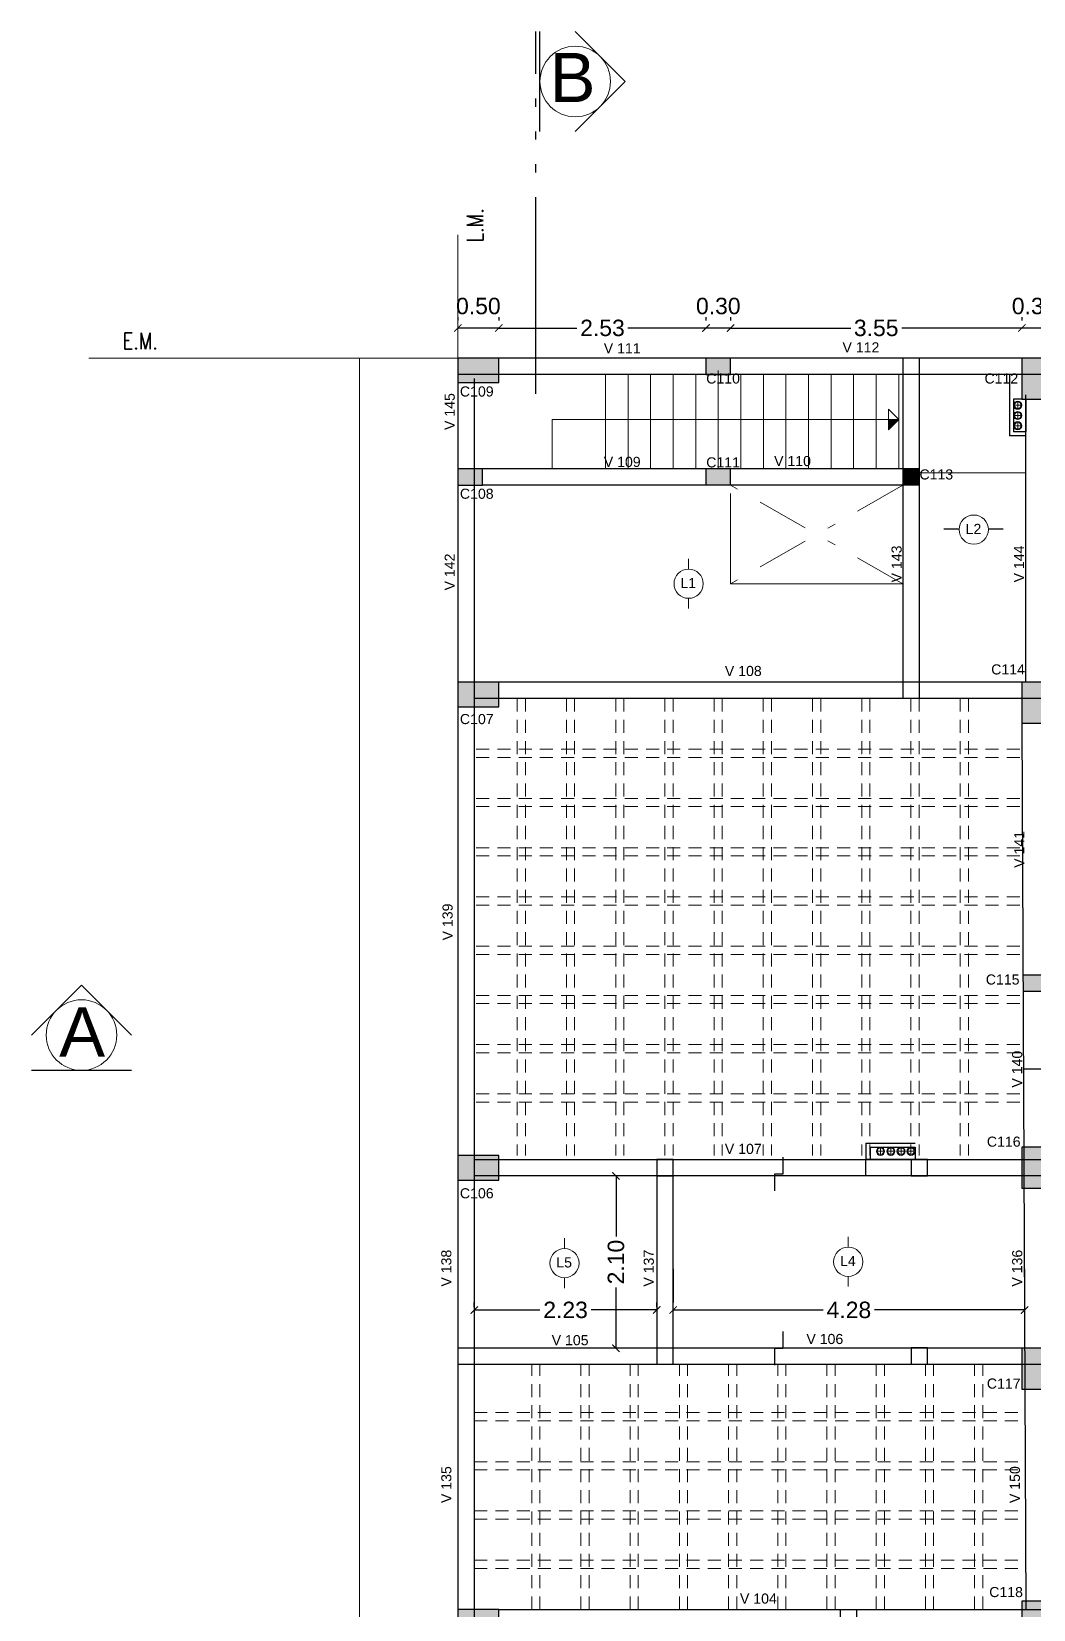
# Model space of a CAD drawing. Header units: millimetres. Extents: x 1578 to 2210, y 899 to 1032.
# Drawn here: x 2022.66 to 2034.87, y 991.54 to 1010.77 of the extents above; entities that cross this region are included whole.
import ezdxf

# ---------------------------------------------------------------- set-up
doc = ezdxf.new("R2010")
doc.units = ezdxf.units.MM
for name, pattern in [('ACAD_ISO05W100', [36, 24, -3, 0, -3, 0, -3, 0, -3]), ('DASHDOT2', [12.7, 6.35, -3.175, 0, -3.175]), ('HIDDEN2', [4.7625, 3.175, -1.5875])]:
    doc.linetypes.add(name, pattern=pattern)
for name, color, linetype, lineweight in [('COTAS', 7, 'Continuous', 15), ('EJES', 7, 'DASHDOT2', 13), ('ESTRUCTURA', 3, 'Continuous', 30), ('LINEA DE CORTE', 7, 'ACAD_ISO05W100', 60), ('MUROS', 1, 'Continuous', 30), ('PISOS', 9, 'Continuous', 9), ('TECHOS', 7, 'HIDDEN2', 15), ('TRAMAS', 7, 'Continuous', 15), ('UMBRALES', 7, 'Continuous', 18)]:
    doc.layers.add(name, color=color, linetype=linetype, lineweight=lineweight)
doc.layers.add('Hierros', color=252, linetype='Continuous')
doc.styles.add('ROMANS', font='romans', dxfattribs={"height": 0.06})
doc.styles.add('STYLE1', font='ARIAL.TTF')
doc.dimstyles.get("Standard").update_dxf_attribs({"dimscale": 0, "dimtxt": 0.2, "dimasz": 0.09, "dimexe": 0.09, "dimexo": 0.5, "dimgap": 0.05, "dimtad": 0, "dimzin": 0, "dimdsep": 46, "dimtxsty": 'STYLE1', "dimblk1": 'ARCHTICK', "dimblk2": 'ARCHTICK', "dimsah": 1, "dimcen": 0, "dimadec": 0, "dimazin": 0, "dimtfac": 1, "dimtofl": 0, "dimtmove": 2, "dimatfit": 3, "dimldrblk": 'ARCHTICK', "dimfxl": 1, "dimtolj": 1, "dimtzin": 0, "dimarcsym": 0})

# ---------------------------------------------------------------- blocks, each defined once
blk = doc.blocks.new('_ARCHTICK')
at = {"color": 0, "linetype": 'ByBlock', "const_width": 0.15}
blk.add_lwpolyline([(-0.5, -0.5), (0.5, 0.5)], dxfattribs=at)
blk = doc.blocks.new('*D329')
at = {"layer": 'COTAS', "color": 0, "lineweight": -2}
for p, q in [((2034.729, 1007.29), (2034.729, 1007.246)), ((2035.029, 1007.29), (2035.029, 1007.246)), ((2035.029, 1007.156), (2034.729, 1007.156))]:
    blk.add_line(p, q, dxfattribs=at)
at = {"layer": 'DEFPOINTS', "color": 0}
for p in [(2034.729, 1007.156), (2034.729, 1006.79), (2035.029, 1006.79)]:
    blk.add_point(p, dxfattribs=at)
at = {"layer": 'COTAS', "color": 0, "lineweight": -2, "xscale": 0.09, "yscale": 0.09, "zscale": 0.09, "rotation": 180}
blk.add_blockref('_ARCHTICK', (2034.729, 1007.156), dxfattribs=at)
at = {"layer": 'COTAS', "color": 0, "lineweight": -2, "xscale": 0.09, "yscale": 0.09, "zscale": 0.09}
blk.add_blockref('_ARCHTICK', (2035.029, 1007.156), dxfattribs=at)
at = {"layer": 'COTAS', "color": 0, "insert": (2034.879, 1007.423), "char_height": 0.2, "attachment_point": 5, "style": 'STYLE1'}
blk.add_mtext('\\A1;0.30', dxfattribs=at)
blk = doc.blocks.new('*D330')
at = {"layer": 'COTAS', "color": 0, "lineweight": -2}
for p, q in [((2031.179, 1007.29), (2031.179, 1007.246)), ((2034.729, 1007.29), (2034.729, 1007.246)), ((2031.179, 1007.156), (2032.644, 1007.156)), ((2034.729, 1007.156), (2033.265, 1007.156))]:
    blk.add_line(p, q, dxfattribs=at)
at = {"layer": 'DEFPOINTS', "color": 0}
for p in [(2031.179, 1007.156), (2031.179, 1006.79), (2034.729, 1006.79)]:
    blk.add_point(p, dxfattribs=at)
at = {"layer": 'COTAS', "color": 0, "lineweight": -2, "xscale": 0.09, "yscale": 0.09, "zscale": 0.09, "rotation": 180}
blk.add_blockref('_ARCHTICK', (2031.179, 1007.156), dxfattribs=at)
at = {"layer": 'COTAS', "color": 0, "lineweight": -2, "xscale": 0.09, "yscale": 0.09, "zscale": 0.09}
blk.add_blockref('_ARCHTICK', (2034.729, 1007.156), dxfattribs=at)
at = {"layer": 'COTAS', "color": 0, "insert": (2032.954, 1007.156), "char_height": 0.2, "attachment_point": 5, "style": 'STYLE1'}
blk.add_mtext('\\A1;3.55', dxfattribs=at)
blk = doc.blocks.new('*D331')
at = {"layer": 'COTAS', "color": 0, "lineweight": -2}
for p, q in [((2030.879, 1007.29), (2030.879, 1007.246)), ((2031.179, 1007.29), (2031.179, 1007.246)), ((2031.179, 1007.156), (2030.879, 1007.156))]:
    blk.add_line(p, q, dxfattribs=at)
at = {"layer": 'DEFPOINTS', "color": 0}
for p in [(2030.879, 1007.156), (2030.879, 1006.79), (2031.179, 1006.79)]:
    blk.add_point(p, dxfattribs=at)
at = {"layer": 'COTAS', "color": 0, "lineweight": -2, "xscale": 0.09, "yscale": 0.09, "zscale": 0.09, "rotation": 180}
blk.add_blockref('_ARCHTICK', (2030.879, 1007.156), dxfattribs=at)
at = {"layer": 'COTAS', "color": 0, "lineweight": -2, "xscale": 0.09, "yscale": 0.09, "zscale": 0.09}
blk.add_blockref('_ARCHTICK', (2031.179, 1007.156), dxfattribs=at)
at = {"layer": 'COTAS', "color": 0, "insert": (2031.029, 1007.423), "char_height": 0.2, "attachment_point": 5, "style": 'STYLE1'}
blk.add_mtext('\\A1;0.30', dxfattribs=at)
blk = doc.blocks.new('*D332')
at = {"layer": 'COTAS', "color": 0, "lineweight": -2}
for p, q in [((2028.354, 1007.29), (2028.354, 1007.246)), ((2030.879, 1007.29), (2030.879, 1007.246)), ((2028.354, 1007.156), (2029.305, 1007.156)), ((2030.879, 1007.156), (2029.928, 1007.156))]:
    blk.add_line(p, q, dxfattribs=at)
at = {"layer": 'DEFPOINTS', "color": 0}
for p in [(2028.354, 1007.156), (2028.354, 1006.79), (2030.879, 1006.79)]:
    blk.add_point(p, dxfattribs=at)
at = {"layer": 'COTAS', "color": 0, "lineweight": -2, "xscale": 0.09, "yscale": 0.09, "zscale": 0.09, "rotation": 180}
blk.add_blockref('_ARCHTICK', (2028.354, 1007.156), dxfattribs=at)
at = {"layer": 'COTAS', "color": 0, "lineweight": -2, "xscale": 0.09, "yscale": 0.09, "zscale": 0.09}
blk.add_blockref('_ARCHTICK', (2030.879, 1007.156), dxfattribs=at)
at = {"layer": 'COTAS', "color": 0, "insert": (2029.617, 1007.156), "char_height": 0.2, "attachment_point": 5, "style": 'STYLE1'}
blk.add_mtext('\\A1;2.53', dxfattribs=at)
blk = doc.blocks.new('*D333')
at = {"layer": 'COTAS', "color": 0, "lineweight": -2}
for p, q in [((2027.854, 1007.29), (2027.854, 1007.246)), ((2028.354, 1007.29), (2028.354, 1007.246)), ((2028.354, 1007.156), (2027.854, 1007.156))]:
    blk.add_line(p, q, dxfattribs=at)
at = {"layer": 'DEFPOINTS', "color": 0}
for p in [(2027.854, 1007.156), (2027.854, 1006.79), (2028.354, 1006.79)]:
    blk.add_point(p, dxfattribs=at)
at = {"layer": 'COTAS', "color": 0, "lineweight": -2, "xscale": 0.09, "yscale": 0.09, "zscale": 0.09, "rotation": 180}
blk.add_blockref('_ARCHTICK', (2027.854, 1007.156), dxfattribs=at)
at = {"layer": 'COTAS', "color": 0, "lineweight": -2, "xscale": 0.09, "yscale": 0.09, "zscale": 0.09}
blk.add_blockref('_ARCHTICK', (2028.354, 1007.156), dxfattribs=at)
at = {"layer": 'COTAS', "color": 0, "insert": (2028.104, 1007.423), "char_height": 0.2, "attachment_point": 5, "style": 'STYLE1'}
blk.add_mtext('\\A1;0.50', dxfattribs=at)
blk = doc.blocks.new('*D338')
at = {"layer": 'COTAS', "color": 0, "lineweight": -2}
for p, q in [((2028.054, 995.223), (2028.054, 995.279)), ((2028.054, 995.189), (2028.855, 995.189)), ((2030.279, 995.189), (2029.478, 995.189)), ((2030.279, 995.223), (2030.279, 995.279))]:
    blk.add_line(p, q, dxfattribs=at)
at = {"layer": 'DEFPOINTS', "color": 0}
for p in [(2030.279, 995.189), (2028.054, 994.723), (2030.279, 994.723)]:
    blk.add_point(p, dxfattribs=at)
at = {"layer": 'COTAS', "color": 0, "lineweight": -2, "xscale": 0.09, "yscale": 0.09, "zscale": 0.09, "rotation": 180}
blk.add_blockref('_ARCHTICK', (2028.054, 995.189), dxfattribs=at)
at = {"layer": 'COTAS', "color": 0, "lineweight": -2, "xscale": 0.09, "yscale": 0.09, "zscale": 0.09}
blk.add_blockref('_ARCHTICK', (2030.279, 995.189), dxfattribs=at)
at = {"layer": 'COTAS', "color": 0, "insert": (2029.167, 995.189), "char_height": 0.2, "attachment_point": 5, "style": 'STYLE1'}
blk.add_mtext('\\A1;2.23', dxfattribs=at)
blk = doc.blocks.new('*D339')
at = {"layer": 'COTAS', "color": 0, "lineweight": -2}
for p, q in [((2030.479, 995.689), (2030.479, 995.279)), ((2034.763, 995.689), (2034.763, 995.279)), ((2030.479, 995.189), (2032.307, 995.189)), ((2034.763, 995.189), (2032.935, 995.189))]:
    blk.add_line(p, q, dxfattribs=at)
at = {"layer": 'DEFPOINTS', "color": 0}
for p in [(2030.479, 995.189), (2034.763, 995.189), (2034.763, 995.189)]:
    blk.add_point(p, dxfattribs=at)
at = {"layer": 'COTAS', "color": 0, "lineweight": -2, "xscale": 0.09, "yscale": 0.09, "zscale": 0.09, "rotation": 180}
blk.add_blockref('_ARCHTICK', (2030.479, 995.189), dxfattribs=at)
at = {"layer": 'COTAS', "color": 0, "lineweight": -2, "xscale": 0.09, "yscale": 0.09, "zscale": 0.09}
blk.add_blockref('_ARCHTICK', (2034.763, 995.189), dxfattribs=at)
at = {"layer": 'COTAS', "color": 0, "insert": (2032.621, 995.189), "char_height": 0.2, "attachment_point": 5, "style": 'STYLE1'}
blk.add_mtext('\\A1;4.28', dxfattribs=at)
blk = doc.blocks.new('*D340')
at = {"layer": 'COTAS', "color": 0, "lineweight": -2}
for p, q in [((2029.779, 996.823), (2029.692, 996.823)), ((2029.782, 996.823), (2029.782, 996.084)), ((2029.782, 994.723), (2029.782, 995.462)), ((2029.779, 994.723), (2029.692, 994.723))]:
    blk.add_line(p, q, dxfattribs=at)
at = {"layer": 'DEFPOINTS', "color": 0}
for p in [(2030.279, 996.823), (2029.782, 994.723), (2030.279, 994.723)]:
    blk.add_point(p, dxfattribs=at)
at = {"layer": 'COTAS', "color": 0, "lineweight": -2, "xscale": 0.09, "yscale": 0.09, "zscale": 0.09}
for p, rotation in [((2029.782, 996.823), 90), ((2029.782, 994.723), 270)]:
    blk.add_blockref('_ARCHTICK', p, dxfattribs=dict(at, rotation=rotation))
at = {"layer": 'COTAS', "color": 0, "insert": (2029.782, 995.773), "char_height": 0.2, "attachment_point": 5, "rotation": 90, "style": 'STYLE1'}
blk.add_mtext('\\A1;2.10', dxfattribs=at)

msp = doc.modelspace()

# ---------------------------------------------------------------- hatches: boundary and pattern name
at = {"layer": 'COTAS', "ltscale": 0.1}
msp.add_hatch(color=256, dxfattribs=at).paths.add_polyline_path([(2033.104, 1006.04), (2033.229, 1006.04), (2033.104, 1005.915)])
at = {"layer": 'PISOS', "ltscale": 0.05}
h = msp.add_hatch(color=256, dxfattribs=at)
h.paths.add_polyline_path([(2041.604, 986.63), (2041.904, 986.63), (2041.904, 987.13), (2041.604, 987.13)])
h.paths.add_polyline_path([(2034.729, 986.63), (2035.029, 986.63), (2035.029, 987.13), (2034.979, 987.13), (2034.729, 987.13)])
h.paths.add_polyline_path([(2030.684, 986.93), (2030.684, 986.63), (2031.184, 986.63), (2031.184, 986.93)])
h.paths.add_polyline_path([(2027.854, 989.46), (2028.154, 989.46), (2028.154, 989.96), (2027.854, 989.96)])
h.paths.add_polyline_path([(2028.354, 991.24), (2028.354, 991.54), (2027.854, 991.54), (2027.854, 991.24)])
h.paths.add_polyline_path([(2027.854, 997.073), (2027.854, 996.773), (2028.354, 996.773), (2028.354, 997.073)])
h.paths.add_polyline_path([(2035.029, 994.723), (2034.729, 994.723), (2034.729, 994.223), (2035.029, 994.223)])
h.paths.add_polyline_path([(2034.729, 997.173), (2034.729, 996.673), (2035.029, 996.673), (2035.029, 997.173)])
h.paths.add_polyline_path([(2034.729, 991.14), (2035.029, 991.14), (2035.029, 991.64), (2034.729, 991.64)])
h.paths.add_polyline_path([(2041.604, 996.673), (2041.904, 996.673), (2041.904, 997.173), (2041.604, 997.173)])
h.paths.add_polyline_path([(2041.604, 1002.34), (2041.904, 1002.34), (2041.904, 1002.84), (2041.604, 1002.84)])
h.paths.add_polyline_path([(2041.604, 1006.29), (2041.904, 1006.29), (2041.904, 1006.79), (2041.604, 1006.79)])
h.paths.add_polyline_path([(2034.729, 1006.29), (2035.029, 1006.29), (2035.029, 1006.79), (2034.729, 1006.79)])
h.paths.add_polyline_path([(2028.354, 1006.79), (2027.854, 1006.79), (2027.854, 1006.49), (2028.354, 1006.49)])
h = msp.add_hatch(color=256, dxfattribs=at)
h.paths.add_polyline_path([(2031.179, 1005.44), (2030.879, 1005.44), (2030.879, 1005.24), (2031.179, 1005.24)])
h.paths.add_polyline_path([(2031.179, 1006.79), (2030.879, 1006.79), (2030.879, 1006.59), (2031.179, 1006.59)])
h.paths.add_polyline_path([(2030.851, 1006.445), (2031.325, 1006.445), (2031.325, 1006.636), (2030.851, 1006.636)], flags=9)
h = msp.add_hatch(color=256, dxfattribs=at)
h.paths.add_polyline_path([(2028.054, 1005.44), (2027.854, 1005.44), (2027.854, 1005.24), (2028.054, 1005.24)])
h.paths.add_polyline_path([(2028.154, 1005.44), (2028.054, 1005.44), (2028.054, 1005.24), (2028.154, 1005.24)])
for points in [[(2033.479, 1005.44), (2033.279, 1005.44), (2033.279, 1005.24), (2033.479, 1005.24)], [(2027.854, 1002.84), (2027.854, 1002.54), (2028.354, 1002.54), (2028.354, 1002.84)], [(2034.729, 1002.84), (2034.729, 1002.34), (2035.029, 1002.34), (2035.029, 1002.84)]]:
    msp.add_hatch(color=256, dxfattribs=at).paths.add_polyline_path(points)
h = msp.add_hatch(color=256, dxfattribs=at)
h.paths.add_polyline_path([(2034.979, 999.273), (2034.744, 999.273), (2034.745, 999.073), (2034.979, 999.073)])
h.paths.add_polyline_path([(2038.079, 997.023), (2037.929, 997.023), (2037.929, 996.823), (2038.079, 996.823)])
h.paths.add_polyline_path([(2038.079, 999.273), (2037.929, 999.273), (2037.929, 999.073), (2038.079, 999.073)])

# ---------------------------------------------------------------- linework, layer by layer
at = {"layer": 'COTAS', "ltscale": 0.1}
for p, q in [((2034.679, 1006.165), (2034.679, 1006.265)), ((2034.729, 1006.215), (2034.629, 1006.215)), ((2034.729, 1006.09), (2034.629, 1006.09)), ((2034.679, 1006.04), (2034.679, 1006.14)), ((2034.729, 1005.965), (2034.629, 1005.965)), ((2034.679, 1005.915), (2034.679, 1006.015)), ((2032.957, 997.123), (2033.057, 997.123)), ((2033.007, 997.173), (2033.007, 997.073)), ((2033.082, 997.123), (2033.182, 997.123)), ((2033.132, 997.173), (2033.132, 997.073)), ((2033.207, 997.123), (2033.307, 997.123)), ((2033.257, 997.173), (2033.257, 997.073)), ((2033.328, 997.123), (2033.428, 997.123)), ((2033.378, 997.173), (2033.378, 997.073))]:
    msp.add_line(p, q, dxfattribs=at)
at = {"layer": 'COTAS'}
for p, q in [((2030.667, 1004.218), (2030.667, 1004.343)), ((2030.667, 1003.737), (2030.667, 1003.862)), ((2029.154, 995.938), (2029.154, 996.063)), ((2032.613, 995.955), (2032.613, 996.08)), ((2029.154, 995.457), (2029.154, 995.582)), ((2032.613, 995.474), (2032.613, 995.599))]:
    msp.add_line(p, q, dxfattribs=at)
at = {"layer": 'COTAS', "ltscale": 0.1}
for centre in [(2029.285, 1010.16), (2023.266, 998.539)]:
    msp.add_circle(centre, 0.43, dxfattribs=at)
at = {"layer": 'COTAS', "ltscale": 0.05}
for centre in [(2034.143, 1004.699), (2030.667, 1004.04), (2029.154, 995.76), (2032.613, 995.777)]:
    msp.add_circle(centre, 0.178, dxfattribs=at)
at = {"layer": 'EJES'}
msp.add_line((2027.854, 1006.79), (2023.354, 1006.79), dxfattribs=at)
at = {"layer": 'EJES', "ltscale": 0.1}
for p, q in [((2033.279, 1005.24), (2031.179, 1004.04)), ((2033.279, 1004.04), (2031.179, 1005.24))]:
    msp.add_line(p, q, dxfattribs=at)
at = {"layer": 'ESTRUCTURA', "ltscale": 0.05}
for p, q in [((2027.854, 1006.79), (2027.854, 1006.49)), ((2041.604, 1006.79), (2027.854, 1006.79)), ((2028.354, 1006.49), (2028.354, 1006.79)), ((2031.179, 1006.79), (2030.879, 1006.79)), ((2030.879, 1006.79), (2030.879, 1006.59)), ((2031.179, 1006.59), (2031.179, 1006.79)), ((2035.029, 1006.79), (2034.729, 1006.79)), ((2034.729, 1006.79), (2034.729, 1006.29)), ((2041.604, 1006.59), (2027.854, 1006.59)), ((2027.854, 1006.49), (2028.354, 1006.49)), ((2027.854, 1006.49), (2027.854, 986.63)), ((2028.054, 1006.49), (2028.054, 1005.39)), ((2030.879, 1006.59), (2031.179, 1006.59)), ((2034.729, 1006.29), (2035.029, 1006.29)), ((2028.154, 1005.44), (2027.854, 1005.44)), ((2027.854, 1005.44), (2027.854, 1005.24)), ((2028.154, 1005.24), (2028.154, 1005.44)), ((2030.879, 1005.44), (2030.879, 1005.24)), ((2031.179, 1005.24), (2031.179, 1005.44)), ((2027.854, 1005.24), (2028.154, 1005.24)), ((2028.054, 1005.19), (2028.054, 986.955)), ((2027.854, 1002.84), (2027.854, 1002.54)), ((2028.354, 1002.84), (2027.854, 1002.84)), ((2041.704, 1002.84), (2028.054, 1002.84)), ((2041.704, 1002.84), (2028.054, 1002.84)), ((2028.354, 1002.54), (2028.354, 1002.84)), ((2035.029, 1002.84), (2034.729, 1002.84)), ((2034.729, 1002.84), (2034.729, 1002.34)), ((2041.604, 1002.64), (2028.054, 1002.64)), ((2027.854, 1002.54), (2028.354, 1002.54)), ((2034.729, 1002.34), (2034.779, 991.54)), ((2034.729, 1002.34), (2035.029, 1002.34)), ((2034.744, 999.273), (2038.079, 999.273)), ((2034.745, 999.073), (2038.079, 999.073)), ((2027.854, 997.073), (2027.854, 996.773)), ((2028.354, 997.073), (2027.854, 997.073)), ((2028.054, 997.023), (2041.604, 997.023)), ((2028.354, 996.773), (2028.354, 997.073)), ((2030.279, 997.023), (2030.279, 994.523)), ((2030.479, 997.023), (2030.279, 997.023)), ((2030.479, 994.523), (2030.479, 997.023)), ((2033.379, 997.023), (2033.379, 996.823)), ((2033.579, 997.023), (2033.379, 997.023)), ((2033.579, 996.823), (2033.579, 997.023)), ((2035.029, 997.173), (2034.729, 997.173)), ((2034.729, 997.173), (2034.729, 996.673)), ((2027.854, 996.773), (2028.354, 996.773)), ((2041.604, 996.823), (2028.054, 996.823)), ((2030.279, 996.823), (2030.479, 996.823)), ((2033.379, 996.823), (2033.579, 996.823)), ((2034.729, 996.673), (2035.029, 996.673)), ((2035.029, 994.723), (2027.854, 994.723)), ((2033.379, 994.729), (2033.379, 994.529)), ((2033.579, 994.729), (2033.379, 994.729)), ((2033.579, 994.529), (2033.579, 994.729)), ((2034.729, 994.723), (2034.729, 994.223)), ((2035.029, 994.523), (2027.854, 994.523)), ((2033.379, 994.529), (2033.579, 994.529)), ((2034.729, 994.223), (2035.029, 994.223)), ((2035.029, 991.64), (2034.729, 991.64)), ((2034.729, 991.64), (2034.729, 991.14)), ((2027.854, 991.54), (2027.854, 991.24)), ((2028.354, 991.54), (2027.854, 991.54)), ((2028.354, 991.24), (2028.354, 991.54)), ((2028.354, 991.54), (2041.604, 991.54)), ((2032.514, 991.54), (2032.514, 985.63)), ((2032.714, 991.54), (2032.714, 985.63))]:
    msp.add_line(p, q, dxfattribs=at)
at = {"layer": 'ESTRUCTURA'}
for p, q in [((2033.279, 1006.79), (2033.279, 1002.64)), ((2033.479, 1006.79), (2033.479, 1002.64)), ((2027.854, 1006.54), (2027.854, 990.01)), ((2028.054, 1006.54), (2028.054, 990.01)), ((2034.779, 1002.84), (2034.779, 1006.34)), ((2033.479, 1005.44), (2028.154, 1005.44)), ((2033.479, 1005.24), (2028.154, 1005.24))]:
    msp.add_line(p, q, dxfattribs=at)
at = {"layer": 'Hierros'}
for p, q in [((2033.778, 1004.708), (2033.961, 1004.708)), ((2034.317, 1004.708), (2034.5, 1004.708))]:
    msp.add_line(p, q, dxfattribs=at)
at = {"layer": 'LINEA DE CORTE', "lineweight": -2, "ltscale": 0.1}
msp.add_line((2028.805, 1006.352), (2028.805, 1010.769), dxfattribs=at)
at = {"layer": 'MUROS', "color": 0, "ltscale": 0.15}
for p, q in [((2028.855, 1009.552), (2028.855, 1010.769)), ((2029.285, 1010.769), (2029.894, 1010.16)), ((2029.285, 1009.552), (2029.894, 1010.16)), ((2022.657, 998.539), (2023.266, 999.147)), ((2023.874, 998.539), (2023.266, 999.147)), ((2023.874, 998.108), (2022.657, 998.108))]:
    msp.add_line(p, q, dxfattribs=at)
at = {"layer": 'MUROS'}
for p, q in [((2034.579, 1006.59), (2034.579, 1005.84)), ((2034.729, 1006.29), (2034.629, 1006.29)), ((2034.629, 1006.29), (2034.629, 1005.89)), ((2034.779, 1006.29), (2034.779, 1005.89)), ((2034.779, 1006.24), (2034.779, 1005.89)), ((2034.779, 1005.89), (2034.629, 1005.89)), ((2034.779, 1005.84), (2034.579, 1005.84)), ((2034.761, 998.126), (2034.966, 998.126)), ((2032.829, 997.223), (2032.829, 997.023)), ((2032.829, 997.223), (2033.429, 997.223)), ((2031.816, 997.05), (2031.816, 996.845)), ((2033.429, 997.023), (2032.829, 997.023)), ((2032.829, 996.823), (2032.829, 997.023)), ((2032.879, 997.173), (2033.429, 997.173)), ((2032.879, 997.173), (2032.879, 997.023)), ((2033.429, 997.023), (2032.879, 997.023)), ((2033.429, 997.023), (2032.979, 997.023)), ((2033.429, 997.173), (2033.429, 997.023)), ((2031.816, 996.845), (2031.716, 996.845)), ((2031.716, 996.845), (2031.716, 996.64)), ((2033.429, 996.823), (2032.829, 996.823)), ((2031.816, 994.926), (2031.816, 994.721)), ((2031.816, 994.721), (2031.716, 994.721)), ((2031.716, 994.721), (2031.716, 994.516))]:
    msp.add_line(p, q, dxfattribs=at)
at = {"layer": 'TECHOS'}
for p in [(2031.179, 1005.14), (2033.279, 1004.04)]:
    msp.add_line(p, (2031.179, 1004.04), dxfattribs=at)
at = {"layer": 'TECHOS', "ltscale": 0.05}
for p, q in [((2028.578, 1002.64), (2028.578, 997.073)), ((2028.678, 1002.64), (2028.678, 997.073)), ((2029.178, 1002.64), (2029.178, 997.073)), ((2029.278, 1002.64), (2029.278, 997.073)), ((2029.778, 1002.64), (2029.778, 997.073)), ((2029.878, 1002.64), (2029.878, 997.073)), ((2030.378, 1002.64), (2030.378, 997.073)), ((2030.478, 1002.64), (2030.478, 997.073)), ((2030.978, 1002.64), (2030.978, 997.073)), ((2031.078, 1002.64), (2031.078, 997.073)), ((2031.578, 1002.64), (2031.578, 997.073)), ((2031.678, 1002.64), (2031.678, 997.073)), ((2032.178, 1002.64), (2032.178, 997.073)), ((2032.278, 1002.64), (2032.278, 997.073)), ((2032.778, 1002.64), (2032.778, 997.073)), ((2032.878, 1002.64), (2032.878, 997.073)), ((2033.378, 1002.64), (2033.378, 997.073)), ((2033.478, 1002.64), (2033.478, 997.073)), ((2033.978, 1002.64), (2033.978, 997.073)), ((2034.078, 1002.64), (2034.078, 997.073)), ((2028.078, 1002.023), (2034.731, 1002.023)), ((2028.078, 1001.923), (2034.731, 1001.923)), ((2028.078, 1001.423), (2034.734, 1001.423)), ((2028.078, 1001.323), (2034.734, 1001.323)), ((2028.078, 1000.823), (2034.736, 1000.823)), ((2028.078, 1000.723), (2034.737, 1000.723)), ((2028.078, 1000.223), (2034.739, 1000.223)), ((2028.078, 1000.123), (2034.74, 1000.123)), ((2028.078, 999.623), (2034.742, 999.623)), ((2028.078, 999.523), (2034.742, 999.523)), ((2028.078, 999.023), (2034.745, 999.023)), ((2028.078, 998.923), (2034.745, 998.923)), ((2028.078, 998.423), (2034.748, 998.423)), ((2028.078, 998.323), (2034.748, 998.323)), ((2028.078, 997.823), (2034.75, 997.823)), ((2028.078, 997.723), (2034.751, 997.723)), ((2028.754, 991.54), (2028.754, 994.523)), ((2028.854, 991.54), (2028.854, 994.523)), ((2029.354, 991.54), (2029.354, 994.523)), ((2029.454, 991.54), (2029.454, 994.523)), ((2029.954, 991.54), (2029.954, 994.523)), ((2030.054, 991.54), (2030.054, 994.523)), ((2030.554, 991.54), (2030.554, 994.523)), ((2030.654, 991.54), (2030.654, 994.523)), ((2031.154, 991.54), (2031.154, 994.523)), ((2031.254, 991.54), (2031.254, 994.523)), ((2031.754, 991.54), (2031.754, 994.523)), ((2031.854, 991.54), (2031.854, 994.523)), ((2032.354, 991.54), (2032.354, 994.523)), ((2032.454, 991.54), (2032.454, 994.523)), ((2032.954, 991.54), (2032.954, 994.523)), ((2033.054, 991.54), (2033.054, 994.523)), ((2033.554, 991.54), (2033.554, 994.523)), ((2033.654, 991.54), (2033.654, 994.523)), ((2034.154, 991.54), (2034.154, 994.523)), ((2034.254, 991.54), (2034.254, 994.523)), ((2028.054, 993.94), (2034.768, 993.94)), ((2028.054, 993.84), (2034.769, 993.84)), ((2028.054, 993.34), (2034.771, 993.34)), ((2028.054, 993.24), (2034.772, 993.24)), ((2028.054, 992.74), (2034.774, 992.74)), ((2028.054, 992.64), (2034.774, 992.64)), ((2028.054, 992.14), (2034.777, 992.14)), ((2028.054, 992.04), (2034.777, 992.04))]:
    msp.add_line(p, q, dxfattribs=at)
at = {"layer": 'TRAMAS'}
msp.add_line((2026.654, 984.62), (2026.654, 1006.79), dxfattribs=at)
at = {"layer": 'TRAMAS', "ltscale": 0.1}
for centre, radius in [((2034.679, 1006.215), 0.05), ((2034.679, 1006.215), 0.0396), ((2034.679, 1006.09), 0.05), ((2034.679, 1006.09), 0.0396), ((2034.679, 1005.965), 0.05), ((2034.679, 1005.965), 0.0396), ((2033.007, 997.123), 0.05), ((2033.007, 997.123), 0.0396), ((2033.132, 997.123), 0.05), ((2033.132, 997.123), 0.0396), ((2033.257, 997.123), 0.05), ((2033.257, 997.123), 0.0396), ((2033.378, 997.123), 0.05), ((2033.378, 997.123), 0.0396)]:
    msp.add_circle(centre, radius, dxfattribs=at)
at = {"layer": 'UMBRALES'}
for p, q in [((2027.854, 1008.29), (2027.854, 1006.79)), ((2031.029, 1006.64), (2031.029, 1005.44)), ((2029.654, 1006.59), (2029.654, 1005.44)), ((2029.929, 1006.59), (2029.929, 1005.44)), ((2030.204, 1006.59), (2030.204, 1005.44)), ((2030.479, 1006.59), (2030.479, 1005.44)), ((2030.754, 1006.59), (2030.754, 1005.44)), ((2031.304, 1006.59), (2031.304, 1005.44)), ((2031.579, 1006.59), (2031.579, 1005.44)), ((2031.854, 1006.59), (2031.854, 1005.44)), ((2032.129, 1006.59), (2032.129, 1005.44)), ((2032.404, 1006.59), (2032.404, 1005.44)), ((2032.679, 1006.59), (2032.679, 1005.44)), ((2032.954, 1006.59), (2032.954, 1005.44)), ((2033.229, 1006.59), (2033.229, 1005.44)), ((2033.229, 1006.04), (2033.104, 1006.165)), ((2033.104, 1006.165), (2033.104, 1005.915)), ((2033.229, 1006.04), (2029.004, 1006.04)), ((2029.004, 1006.04), (2029.004, 1005.44)), ((2033.104, 1005.915), (2033.229, 1006.04)), ((2034.779, 1005.39), (2033.479, 1005.39))]:
    msp.add_line(p, q, dxfattribs=at)

# ---------------------------------------------------------------- texts
at = {"layer": 'COTAS', "style": 'ROMANS', "width": 0.8}
msp.add_text('L.M.', height=0.2, rotation=90, dxfattribs=at).set_placement((2028.164, 1008.198))
msp.add_text('E.M.', height=0.2, dxfattribs=at).set_placement((2023.766, 1006.897))
at = {"layer": 'COTAS', "style": 'STYLE1'}
for s, p in [('V 111', (2029.633, 1006.848)), ('V 112', (2032.543, 1006.859)), ('C109', (2027.879, 1006.321)), ('C110', (2030.882, 1006.479)), ('C112', (2034.274, 1006.479)), ('V 109', (2029.633, 1005.463)), ('C111', (2030.882, 1005.457)), ('V 110', (2031.709, 1005.473)), ('C113', (2033.481, 1005.31)), ('C108', (2027.879, 1005.075)), ('L2', (2034.044, 1004.646)), ('L1', (2030.567, 1003.987)), ('V 108', (2031.109, 1002.915)), ('C114', (2034.356, 1002.934)), ('C107', (2027.879, 1002.329)), ('C115', (2034.29, 999.155)), ('V 107', (2031.109, 997.091)), ('C116', (2034.303, 997.179)), ('C106', (2027.879, 996.55)), ('L5', (2029.054, 995.707)), ('L4', (2032.513, 995.724)), ('V 105', (2028.998, 994.76)), ('V 106', (2032.103, 994.774)), ('C117', (2034.303, 994.231)), ('V 104', (2031.293, 991.611)), ('C118', (2034.332, 991.69))]:
    msp.add_text(s, height=0.1231, dxfattribs=at).set_placement(p)
for s, p in [('V 145', (2027.816, 1005.913)), ('V 142', (2027.816, 1003.958)), ('V 143', (2033.264, 1004.056)), ('V 144', (2034.756, 1004.056)), ('V 141', (2034.759, 1000.577)), ('V 139', (2027.79, 999.693)), ('V 140', (2034.734, 997.899)), ('V 138', (2027.775, 995.474)), ('V 137', (2030.243, 995.474)), ('V 136', (2034.734, 995.474)), ('V 135', (2027.775, 992.836)), ('V 150', (2034.706, 992.836))]:
    msp.add_text(s, height=0.1231, rotation=90, dxfattribs=at).set_placement(p)
at = {"layer": 'MUROS', "color": 0, "ltscale": 0.15, "style": 'STYLE1'}
for s, p in [('B', (2028.973, 1009.909)), ('A', (2022.994, 998.278))]:
    msp.add_text(s, height=0.6, dxfattribs=at).set_placement(p)

# ---------------------------------------------------------------- dimensions: what is measured, and where the dimension line sits
at = {"layer": 'COTAS'}
for base, p1, p2, picture, middle in [((2027.854, 1007.156), (2028.354, 1006.79), (2027.854, 1006.79), '*D333', (2028.104, 1007.423)), ((2030.879, 1007.156), (2031.179, 1006.79), (2030.879, 1006.79), '*D331', (2031.029, 1007.423)), ((2034.729, 1007.156), (2035.029, 1006.79), (2034.729, 1006.79), '*D329', (2034.879, 1007.423)), ((2028.354405343, 1007.155983913), (2030.879405343, 1006.789772115), (2028.354405343, 1006.789772115), '*D332', (2029.616905343, 1007.155983913)), ((2031.179, 1007.156), (2034.729, 1006.79), (2031.179, 1006.79), '*D330', (2032.954, 1007.156)), ((2034.763, 995.189), (2030.479, 995.189), (2034.763, 995.189), '*D339', (2032.621, 995.189)), ((2030.279405343, 995.188776599), (2028.054405343, 994.7229503), (2030.279405343, 994.7229503), '*D338', (2029.166905343, 995.188776599))]:
    dim = msp.add_linear_dim(base=base, p1=p1, p2=p2, dimstyle='Standard', override={"dimscale": 1}, dxfattribs=at)
    dim.commit()
    dim.dimension.update_dxf_attribs({"geometry": picture, "text_midpoint": middle})
dim = msp.add_linear_dim(base=(2029.782, 994.723), p1=(2030.279, 996.823), p2=(2030.279, 994.723), angle=90, dimstyle='Standard', override={"dimscale": 1}, dxfattribs=at)
dim.commit()
dim.dimension.update_dxf_attribs({"geometry": '*D340', "text_midpoint": (2029.782, 995.773)})

doc.saveas('drawing.dxf')
